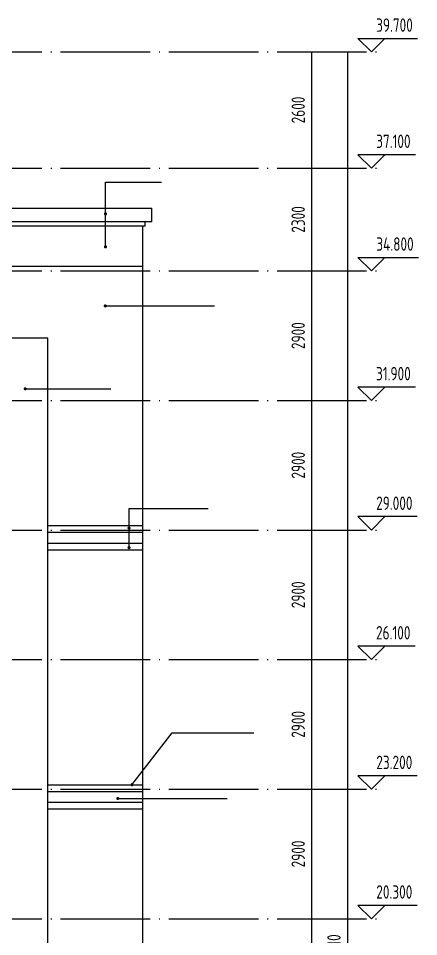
# Model space of a CAD drawing. Extents: x -726032 to 135930, y -151624 to 587044.
# Drawn here: x -496673 to -487726, y 244593 to 265143 of the extents above; entities that cross this region are included whole.
import ezdxf
from ezdxf.enums import TextEntityAlignment as Align

# ---------------------------------------------------------------- set-up
doc = ezdxf.new("R2010")
doc.units = 0
doc.header["$LTSCALE"] = 1000
doc.header["$MEASUREMENT"] = 0
doc.linetypes.add('DOTE', pattern=[2.42, 2, -0.2, 0.02, -0.2])
doc.layers.get('0').update_dxf_attribs({"linetype": 'CONTINUOUS'})
doc.layers.get('DEFPOINTS').update_dxf_attribs({"color": 1, "linetype": 'CONTINUOUS'})
for name, color, linetype in [('DE', 134, 'CONTINUOUS'), ('DOTE', 8, 'DOTE'), ('PUB_DIM', 245, 'CONTINUOUS'), ('引线', 213, 'CONTINUOUS'), ('装饰线', 252, 'CONTINUOUS')]:
    doc.layers.add(name, color=color, linetype=linetype)
doc.styles.add('DIM_FONT', font='isocp.shx', dxfattribs={"width": 0.8})
doc.dimstyles.new('AXIS', dxfattribs={"dimtxt": 300, "dimasz": 1, "dimexe": 250, "dimexo": 300, "dimgap": 150, "dimtad": 1, "dimdec": 0, "dimzin": 0, "dimdsep": 46, "dimtxsty": 'DIM_FONT', "dimcen": 0.09, "dimse1": 1, "dimse2": 1, "dimclrt": 142, "dimadec": 0, "dimazin": 0, "dimtfac": 1, "dimtdec": 0, "dimtix": 1, "dimtmove": 2, "dimatfit": 3, "dimfxl": 1, "dimtolj": 1, "dimtzin": 0, "dimarcsym": 0})

# ---------------------------------------------------------------- blocks, each defined once
blk = doc.blocks.new('*D2787')
at = {"layer": 'DEFPOINTS', "color": 0, "transparency": 16777216}
for p in [(-490318, 264393), (-490318, 224183), (-489318, 224183)]:
    blk.add_point(p, dxfattribs=at)
at = {"layer": 'PUB_DIM', "color": 0, "lineweight": -2, "transparency": 16777216}
blk.add_line((-489318, 264392), (-489318, 224184), dxfattribs=at)
at = {"layer": 'PUB_DIM', "color": 0, "transparency": 16777216}
for points in [[(-489318, 264392), (-489318, 264392), (-489318, 264393)], [(-489318, 224184), (-489318, 224184), (-489318, 224183)]]:
    blk.add_solid(points, dxfattribs=at)
at = {"layer": 'PUB_DIM', "color": 142, "transparency": 16777216, "insert": (-489618, 244288), "char_height": 300, "attachment_point": 5, "rotation": 90, "style": 'DIM_FONT'}
blk.add_mtext('\\A1;40210', dxfattribs=at)
blk = doc.blocks.new('*D2919')
at = {"layer": 'DEFPOINTS', "color": 0, "transparency": 16777216}
for p in [(-491118, 256593), (-491118, 253693), (-490118, 253693)]:
    blk.add_point(p, dxfattribs=at)
at = {"layer": 'PUB_DIM', "color": 0, "lineweight": -2, "transparency": 16777216}
blk.add_line((-490118, 256592), (-490118, 253694), dxfattribs=at)
at = {"layer": 'PUB_DIM', "color": 0, "transparency": 16777216}
for points in [[(-490118, 256592), (-490118, 256592), (-490118, 256593)], [(-490118, 253694), (-490118, 253694), (-490118, 253693)]]:
    blk.add_solid(points, dxfattribs=at)
at = {"layer": 'PUB_DIM', "color": 142, "transparency": 16777216, "insert": (-490418, 255143), "char_height": 300, "attachment_point": 5, "rotation": 90, "style": 'DIM_FONT'}
blk.add_mtext('\\A1;2900', dxfattribs=at)
blk = doc.blocks.new('*D2929')
at = {"layer": 'DEFPOINTS', "color": 0, "transparency": 16777216}
for p in [(-491118, 253693), (-491118, 250793), (-490118, 250793)]:
    blk.add_point(p, dxfattribs=at)
at = {"layer": 'PUB_DIM', "color": 0, "lineweight": -2, "transparency": 16777216}
blk.add_line((-490118, 253692), (-490118, 250794), dxfattribs=at)
at = {"layer": 'PUB_DIM', "color": 0, "transparency": 16777216}
for points in [[(-490118, 253692), (-490118, 253692), (-490118, 253693)], [(-490118, 250794), (-490118, 250794), (-490118, 250793)]]:
    blk.add_solid(points, dxfattribs=at)
at = {"layer": 'PUB_DIM', "color": 142, "transparency": 16777216, "insert": (-490418, 252243), "char_height": 300, "attachment_point": 5, "rotation": 90, "style": 'DIM_FONT'}
blk.add_mtext('\\A1;2900', dxfattribs=at)
blk = doc.blocks.new('*D2930')
at = {"layer": 'DEFPOINTS', "color": 0, "transparency": 16777216}
for p in [(-491118, 244993), (-491118, 242093), (-490118, 242093)]:
    blk.add_point(p, dxfattribs=at)
at = {"layer": 'PUB_DIM', "color": 0, "lineweight": -2, "transparency": 16777216}
blk.add_line((-490118, 244992), (-490118, 242094), dxfattribs=at)
at = {"layer": 'PUB_DIM', "color": 0, "transparency": 16777216}
for points in [[(-490118, 244992), (-490118, 244992), (-490118, 244993)], [(-490118, 242094), (-490118, 242094), (-490118, 242093)]]:
    blk.add_solid(points, dxfattribs=at)
at = {"layer": 'PUB_DIM', "color": 142, "transparency": 16777216, "insert": (-490418, 243543), "char_height": 300, "attachment_point": 5, "rotation": 90, "style": 'DIM_FONT'}
blk.add_mtext('\\A1;2900', dxfattribs=at)
blk = doc.blocks.new('*D2932')
at = {"layer": 'DEFPOINTS', "color": 0, "transparency": 16777216}
for p in [(-491118, 247893), (-491118, 244993), (-490118, 244993)]:
    blk.add_point(p, dxfattribs=at)
at = {"layer": 'PUB_DIM', "color": 0, "lineweight": -2, "transparency": 16777216}
blk.add_line((-490118, 247892), (-490118, 244994), dxfattribs=at)
at = {"layer": 'PUB_DIM', "color": 0, "transparency": 16777216}
for points in [[(-490118, 247892), (-490118, 247892), (-490118, 247893)], [(-490118, 244994), (-490118, 244994), (-490118, 244993)]]:
    blk.add_solid(points, dxfattribs=at)
at = {"layer": 'PUB_DIM', "color": 142, "transparency": 16777216, "insert": (-490418, 246443), "char_height": 300, "attachment_point": 5, "rotation": 90, "style": 'DIM_FONT'}
blk.add_mtext('\\A1;2900', dxfattribs=at)
blk = doc.blocks.new('*D2933')
at = {"layer": 'DEFPOINTS', "color": 0, "transparency": 16777216}
for p in [(-491118, 250793), (-491118, 247893), (-490118, 247893)]:
    blk.add_point(p, dxfattribs=at)
at = {"layer": 'PUB_DIM', "color": 0, "lineweight": -2, "transparency": 16777216}
blk.add_line((-490118, 250792), (-490118, 247894), dxfattribs=at)
at = {"layer": 'PUB_DIM', "color": 0, "transparency": 16777216}
for points in [[(-490118, 250792), (-490118, 250792), (-490118, 250793)], [(-490118, 247894), (-490118, 247894), (-490118, 247893)]]:
    blk.add_solid(points, dxfattribs=at)
at = {"layer": 'PUB_DIM', "color": 142, "transparency": 16777216, "insert": (-490418, 249343), "char_height": 300, "attachment_point": 5, "rotation": 90, "style": 'DIM_FONT'}
blk.add_mtext('\\A1;2900', dxfattribs=at)
blk = doc.blocks.new('*D2934')
at = {"layer": 'DEFPOINTS', "color": 0, "transparency": 16777216}
for p in [(-491118, 264393), (-491118, 261793), (-490118, 261793)]:
    blk.add_point(p, dxfattribs=at)
at = {"layer": 'PUB_DIM', "color": 0, "lineweight": -2, "transparency": 16777216}
blk.add_line((-490118, 264392), (-490118, 261794), dxfattribs=at)
at = {"layer": 'PUB_DIM', "color": 0, "transparency": 16777216}
for points in [[(-490118, 264392), (-490118, 264392), (-490118, 264393)], [(-490118, 261794), (-490118, 261794), (-490118, 261793)]]:
    blk.add_solid(points, dxfattribs=at)
at = {"layer": 'PUB_DIM', "color": 142, "transparency": 16777216, "insert": (-490418, 263093), "char_height": 300, "attachment_point": 5, "rotation": 90, "style": 'DIM_FONT'}
blk.add_mtext('\\A1;2600', dxfattribs=at)
blk = doc.blocks.new('*D2935')
at = {"layer": 'DEFPOINTS', "color": 0, "transparency": 16777216}
for p in [(-491118, 261793), (-491118, 259493), (-490118, 259493)]:
    blk.add_point(p, dxfattribs=at)
at = {"layer": 'PUB_DIM', "color": 0, "lineweight": -2, "transparency": 16777216}
blk.add_line((-490118, 261792), (-490118, 259494), dxfattribs=at)
at = {"layer": 'PUB_DIM', "color": 0, "transparency": 16777216}
for points in [[(-490118, 261792), (-490118, 261792), (-490118, 261793)], [(-490118, 259494), (-490118, 259494), (-490118, 259493)]]:
    blk.add_solid(points, dxfattribs=at)
at = {"layer": 'PUB_DIM', "color": 142, "transparency": 16777216, "insert": (-490418, 260643), "char_height": 300, "attachment_point": 5, "rotation": 90, "style": 'DIM_FONT'}
blk.add_mtext('\\A1;2300', dxfattribs=at)
blk = doc.blocks.new('*D2936')
at = {"layer": 'DEFPOINTS', "color": 0, "transparency": 16777216}
for p in [(-491118, 259493), (-491118, 256593), (-490118, 256593)]:
    blk.add_point(p, dxfattribs=at)
at = {"layer": 'PUB_DIM', "color": 0, "lineweight": -2, "transparency": 16777216}
blk.add_line((-490118, 259492), (-490118, 256594), dxfattribs=at)
at = {"layer": 'PUB_DIM', "color": 0, "transparency": 16777216}
for points in [[(-490118, 259492), (-490118, 259492), (-490118, 259493)], [(-490118, 256594), (-490118, 256594), (-490118, 256593)]]:
    blk.add_solid(points, dxfattribs=at)
at = {"layer": 'PUB_DIM', "color": 142, "transparency": 16777216, "insert": (-490418, 258043), "char_height": 300, "attachment_point": 5, "rotation": 90, "style": 'DIM_FONT'}
blk.add_mtext('\\A1;2900', dxfattribs=at)

msp = doc.modelspace()

# ---------------------------------------------------------------- linework, layer by layer
for p, q in [((-500066.4, 260892.5), (-493691.1, 260892.5)), ((-493691.1, 260592.5), (-493691.1, 260892.5)), ((-493691.1, 260592.5), (-506711.1, 260592.5)), ((-493841.1, 260492.5), (-493841.1, 260592.5)), ((-493841.1, 260492.5), (-506561.1, 260492.5)), ((-493891.1, 224242.5), (-493891.1, 260492.5)), ((-512411.2, 257992.5), (-496011.1, 257992.5)), ((-496011.1, 224242.5), (-496011.1, 257992))]:
    msp.add_line(p, q)
at = {"layer": 'DE'}
msp.add_line((-496011.6, 257992.5), (-496011.1, 257992), dxfattribs=at)
at = {"layer": 'DOTE'}
for p, q in [((-517509.1, 264392.5), (-488652.4, 264392.5)), ((-517509.1, 261792.5), (-488652.4, 261792.5)), ((-517509.1, 259492.5), (-488652.4, 259492.5)), ((-517509.1, 256592.5), (-488652.4, 256592.5)), ((-517509.1, 253692.5), (-488652.4, 253692.5)), ((-517509.1, 250792.5), (-488652.4, 250792.5)), ((-517509.1, 247892.5), (-488652.4, 247892.5)), ((-517509.1, 244992.5), (-488652.4, 244992.5))]:
    msp.add_line(p, q, dxfattribs=at)
at = {"layer": 'PUB_DIM'}
for p, q in [((-489082.5, 264692.5), (-488782.5, 264392.5)), ((-489082.5, 264692.5), (-487749.5, 264692.5)), ((-488782.5, 264392.5), (-488482.5, 264692.5)), ((-489082.5, 262092.5), (-488782.5, 261792.5)), ((-487798.3, 262092.5), (-489082.5, 262092.5)), ((-488782.5, 261792.5), (-488482.5, 262092.5)), ((-489082.5, 259792.5), (-488782.5, 259492.5)), ((-489082.5, 259792.5), (-487726.3, 259792.5)), ((-488782.5, 259492.5), (-488482.5, 259792.5)), ((-489082.5, 256892.5), (-488782.5, 256592.5)), ((-487797.5, 256892.5), (-489082.5, 256892.5)), ((-488782.5, 256592.5), (-488482.5, 256892.5)), ((-489082.5, 253992.5), (-488782.5, 253692.5)), ((-487755.6, 253992.5), (-489082.5, 253992.5)), ((-488782.5, 253692.5), (-488482.5, 253992.5)), ((-489082.5, 251092.5), (-488782.5, 250792.5)), ((-487804.4, 251092.5), (-489082.5, 251092.5)), ((-488782.5, 250792.5), (-488482.5, 251092.5)), ((-489082.5, 248192.5), (-488782.5, 247892.5)), ((-487756.4, 248192.5), (-489082.5, 248192.5)), ((-488782.5, 247892.5), (-488482.5, 248192.5)), ((-489082.5, 245292.5), (-488782.5, 244992.5)), ((-487756.4, 245292.5), (-489082.5, 245292.5)), ((-488782.5, 244992.5), (-488482.5, 245292.5))]:
    msp.add_line(p, q, dxfattribs=at)
at = {"layer": '引线'}
for p, q in [((-494731.9, 258707), (-492288.7, 258707)), ((-496520.1, 256853.8), (-494605.2, 256853.8)), ((-494450.7, 247685.6), (-492005.4, 247685.6))]:
    msp.add_line(p, q, dxfattribs=at)
for points in [[(-494725.2, 260030), (-494725.2, 261477.9), (-493475.2, 261477.9)], [(-494199.7, 253298.1), (-494199.7, 254170.4), (-492429.1, 254170.4)], [(-494133.8, 247992.5), (-493232.1, 249156), (-491408.8, 249156)]]:
    msp.add_lwpolyline(points, dxfattribs=at)
at = {"layer": '引线', "const_width": 34.8}
for points in [[(-494742.8, 260767.9, 1), (-494707.6, 260767.9, 1)], [(-494742.8, 260030, 1), (-494707.6, 260030, 1)], [(-494749.5, 258707, 1), (-494714.3, 258707, 1)], [(-496537.7, 256853.8, 1), (-496502.4, 256853.8, 1)], [(-494217.3, 253734.2, 1), (-494182.1, 253734.2, 1)], [(-494217.3, 253298.1, 1), (-494182.1, 253298.1, 1)], [(-494151.4, 247992.5, 1), (-494116.1, 247992.5, 1)], [(-494468.3, 247685.6, 1), (-494433.1, 247685.6, 1)]]:
    msp.add_lwpolyline(points, format="xyb", close=True, dxfattribs=at)
at = {"layer": '装饰线'}
for p, q in [((-493891.1, 259592.5), (-506511.1, 259592.5)), ((-496011.1, 253792.5), (-493891.1, 253792.5)), ((-496011.1, 253642.5), (-493891.1, 253642.5)), ((-493891.1, 253392.5), (-496011.1, 253392.5)), ((-493891.1, 253242.5), (-496011.1, 253242.5)), ((-496011.1, 247992.5), (-493891.1, 247992.5)), ((-496011.1, 247842.5), (-493891.1, 247842.5)), ((-493891.1, 247592.5), (-496011.1, 247592.5)), ((-493891.1, 247442.5), (-496011.1, 247442.5))]:
    msp.add_line(p, q, dxfattribs=at)

# ---------------------------------------------------------------- texts
at = {"layer": 'PUB_DIM', "style": 'DIM_FONT', "width": 0.8}
for s, p in [('39.700', (-488266, 264992.5)), ('37.100', (-488290.4, 262392.5)), ('34.800', (-488254.4, 260092.5)), ('31.900', (-488290, 257192.5)), ('29.000', (-488269, 254292.5)), ('26.100', (-488293.5, 251392.5)), ('23.200', (-488269.5, 248492.5)), ('20.300', (-488269.5, 245592.5))]:
    msp.add_text(s, height=300, dxfattribs=at).set_placement(p, align=Align.MIDDLE)

# ---------------------------------------------------------------- dimensions: what is measured, and where the dimension line sits
at = {"layer": 'PUB_DIM'}
for p1, p2, picture, middle in [((-491118.2, 264392.5), (-491118.2, 261792.5), '*D2934', (-490418.2, 263092.5)), ((-490318.2, 264392.5), (-490318.2, 224182.5), '*D2787', (-489618.2, 244287.5)), ((-491118.2, 261792.5), (-491118.2, 259492.5), '*D2935', (-490418.2, 260642.5)), ((-491118.2, 259492.5), (-491118.2, 256592.5), '*D2936', (-490418.2, 258042.5)), ((-491118.2, 256592.5), (-491118.2, 253692.5), '*D2919', (-490418.2, 255142.5)), ((-491118.2, 253692.5), (-491118.2, 250792.5), '*D2929', (-490418.2, 252242.5)), ((-491118.2, 250792.5), (-491118.2, 247892.5), '*D2933', (-490418.2, 249342.5)), ((-491118.2, 247892.5), (-491118.2, 244992.5), '*D2932', (-490418.2, 246442.5)), ((-491118.2, 244992.5), (-491118.2, 242092.5), '*D2930', (-490418.2, 243542.5))]:
    dim = msp.add_aligned_dim(p1=p1, p2=p2, distance=1000, dimstyle='AXIS', dxfattribs=at)
    dim.commit()
    dim.dimension.update_dxf_attribs({"geometry": picture, "text_midpoint": middle})

doc.saveas('drawing.dxf')
